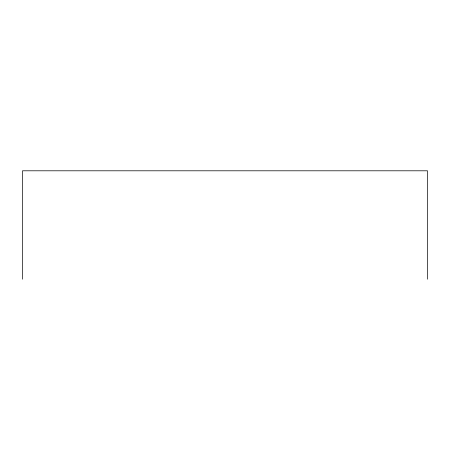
<?xml version="1.0" encoding="UTF-8"?>
<svg xmlns="http://www.w3.org/2000/svg" width="450" height="450" viewBox="0 0 450 450"><rect width="100%" height="100%" fill="white"/><g stroke="black" fill="none" stroke-linecap="round" stroke-linejoin="round"><path stroke-width="0.67" d="M427.5 279.202L427.5 170.797L22.5 170.797L22.5 279.202"/></g></svg>
